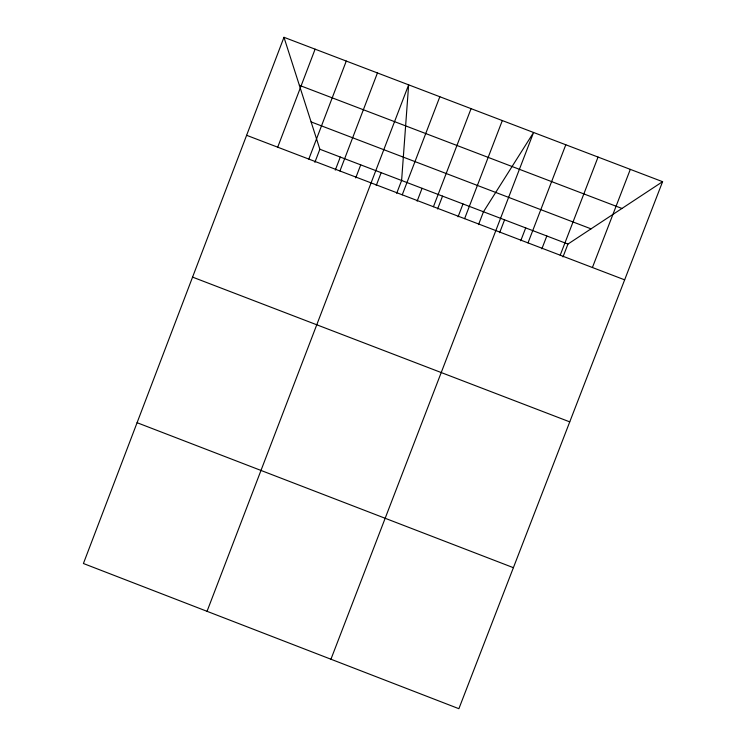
<?xml version="1.0" encoding="UTF-8"?>
<svg xmlns="http://www.w3.org/2000/svg" width="746" height="746" viewBox="0 0 746 746"><rect width="100%" height="100%" fill="white"/><g stroke="black" fill="none" stroke-linecap="round" stroke-linejoin="round"><path stroke-width="1.12" d="M283.974 37.3L83.412 563.51L458.883 708.7L662.588 181.679L283.974 37.3L319.866 149.247L314.868 162.311M277.708 147.195L315.11 49.171M308.816 159.084L346.275 61.06M335.29 170.116L340.288 157.052M339.943 170.993L377.448 72.94M355.721 177.93L360.719 164.866M207.043 611.31L408.64 84.839L401.609 180.495L396.685 193.335M376.245 185.521L381.159 172.68M402.253 194.809L439.842 96.738M417.135 201.159L422.068 188.309M433.426 206.726L471.071 108.646M437.594 208.983L442.527 196.133M458.063 216.806L462.996 203.956M464.618 218.653L502.319 120.563M478.531 224.63L483.473 211.78L533.577 132.48L330.944 659.222M499.633 232.696L504.576 219.846M520.745 240.771L525.697 227.922M528.009 242.888L565.804 144.771M541.857 248.847L546.818 235.988M560.209 255.197L598.05 157.07M562.988 256.922L567.948 244.063L662.588 181.679M592.417 267.516L630.314 169.37M299.37 85.314L621.968 208.46M311.101 121.915L591.028 228.845M319.866 149.247L567.948 244.063M246.618 135.306L624.654 279.843M192.571 277.12L569.748 421.872M137.077 422.702L513.388 567.678"/></g></svg>
